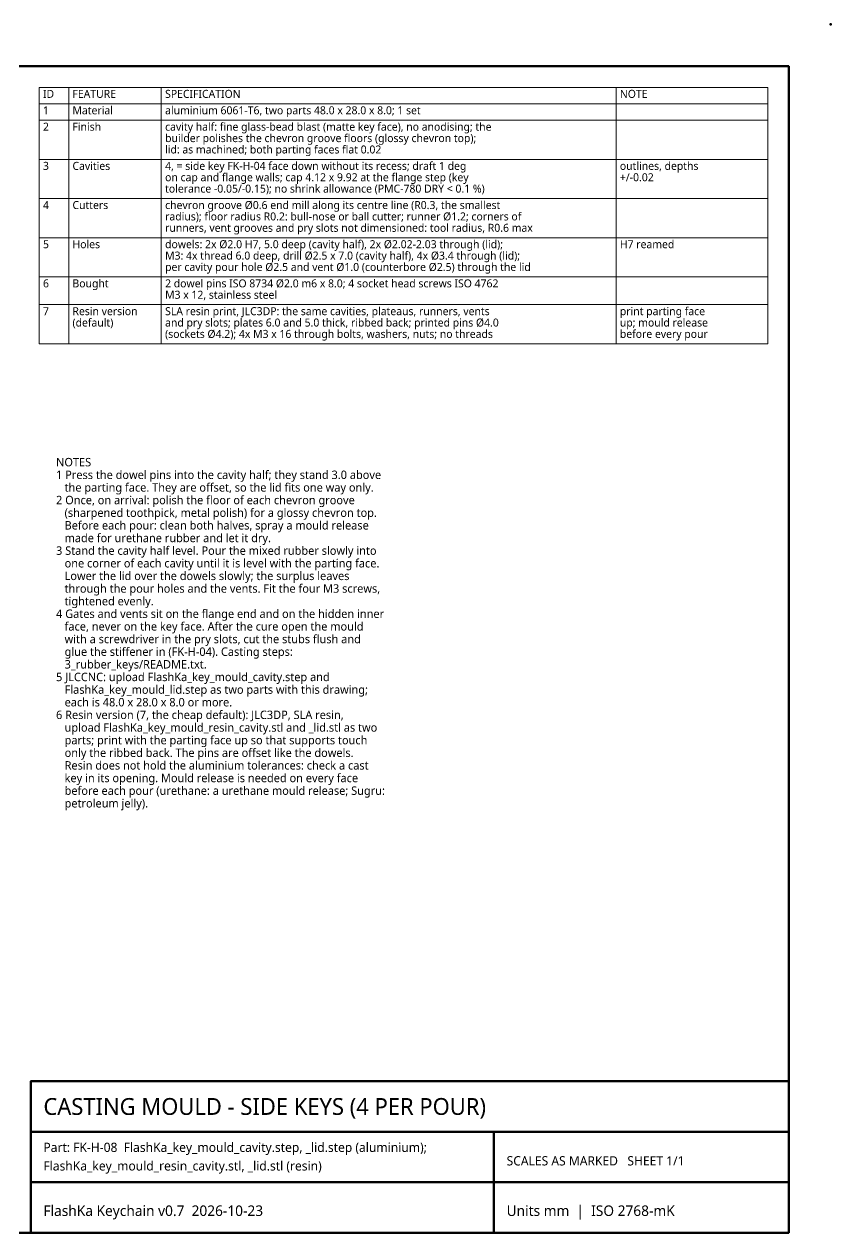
# Model space of a CAD drawing. Header units: millimetres. Extents: x 0 to 420, y 0 to 297.
# Drawn here: x 228.4 to 420, y 10 to 297 of the extents above; entities that cross this region are included whole.
import ezdxf

# ---------------------------------------------------------------- set-up
doc = ezdxf.new("R2010")
doc.units = ezdxf.units.MM
for name, color, linetype, lineweight in [('BORDER', 7, 'Continuous', 50), ('TABLE', 7, 'Continuous', 18), ('TEXT', 7, 'Continuous', 18)]:
    doc.layers.add(name, color=color, linetype=linetype, lineweight=lineweight)
doc.styles.add('OpenSans', font='OpenSans-Regular.ttf')

msp = doc.modelspace()

# ---------------------------------------------------------------- linework, layer by layer
at = {"layer": 'BORDER'}
for p, q in [((230, 34), (410, 34)), ((340, 10), (340, 34)), ((230, 22), (410, 22))]:
    msp.add_line(p, q, dxfattribs=at)
for points in [[(10, 10), (410, 10), (410, 287), (10, 287)], [(230, 10), (410, 10), (410, 46), (230, 46)]]:
    msp.add_lwpolyline(points, close=True, dxfattribs=at)
msp.add_point((420, 297), dxfattribs=at)
at = {"layer": 'TABLE'}
for p, q in [((232, 282), (405, 282)), ((232, 282), (232, 221.1)), ((239, 282), (239, 221.1)), ((261, 282), (261, 221.1)), ((369, 282), (369, 221.1)), ((405, 282), (405, 221.1)), ((232, 278.1), (405, 278.1)), ((232, 274.2), (405, 274.2)), ((232, 264.9), (405, 264.9)), ((232, 255.6), (405, 255.6)), ((232, 246.3), (405, 246.3)), ((232, 237), (405, 237)), ((232, 230.4), (405, 230.4)), ((232, 221.1), (405, 221.1))]:
    msp.add_line(p, q, dxfattribs=at)

# ---------------------------------------------------------------- texts
at = {"layer": 'TEXT', "style": 'OpenSans'}
for s, height, p in [('ID', 1.9, (232.9, 279.5)), ('FEATURE', 1.9, (239.9, 279.5)), ('SPECIFICATION', 1.9, (261.9, 279.5)), ('NOTE', 1.9, (369.9, 279.5)), ('1', 1.9, (232.9, 275.6)), ('Material', 1.9, (239.9, 275.6)), ('aluminium 6061-T6, two parts 48.0 x 28.0 x 8.0; 1 set', 1.9, (261.9, 275.6)), ('2', 1.9, (232.9, 271.7)), ('Finish', 1.9, (239.9, 271.7)), ('cavity half: fine glass-bead blast (matte key face), no anodising; the', 1.9, (261.9, 271.7)), ('builder polishes the chevron groove floors (glossy chevron top);', 1.9, (261.9, 269)), ('lid: as machined; both parting faces flat 0.02', 1.9, (261.9, 266.3)), ('3', 1.9, (232.9, 262.4)), ('Cavities', 1.9, (239.9, 262.4)), ('4, = side key FK-H-04 face down without its recess; draft 1 deg', 1.9, (261.9, 262.4)), ('outlines, depths', 1.9, (369.9, 262.4)), ('on cap and flange walls; cap 4.12 x 9.92 at the flange step (key', 1.9, (261.9, 259.7)), ('+/-0.02', 1.9, (369.9, 259.7)), ('tolerance -0.05/-0.15); no shrink allowance (PMC-780 DRY < 0.1 %)', 1.9, (261.9, 257)), ('4', 1.9, (232.9, 253.1)), ('Cutters', 1.9, (239.9, 253.1)), ('chevron groove Ø0.6 end mill along its centre line (R0.3, the smallest', 1.9, (261.9, 253.1)), ('radius); floor radius R0.2: bull-nose or ball cutter; runner Ø1.2; corners of', 1.9, (261.9, 250.4)), ('runners, vent grooves and pry slots not dimensioned: tool radius, R0.6 max', 1.9, (261.9, 247.7)), ('5', 1.9, (232.9, 243.8)), ('Holes', 1.9, (239.9, 243.8)), ('dowels: 2x Ø2.0 H7, 5.0 deep (cavity half), 2x Ø2.02-2.03 through (lid);', 1.9, (261.9, 243.8)), ('H7 reamed', 1.9, (369.9, 243.8)), ('M3: 4x thread 6.0 deep, drill Ø2.5 x 7.0 (cavity half), 4x Ø3.4 through (lid);', 1.9, (261.9, 241.1)), ('per cavity pour hole Ø2.5 and vent Ø1.0 (counterbore Ø2.5) through the lid', 1.9, (261.9, 238.4)), ('6', 1.9, (232.9, 234.5)), ('Bought', 1.9, (239.9, 234.5)), ('2 dowel pins ISO 8734 Ø2.0 m6 x 8.0; 4 socket head screws ISO 4762', 1.9, (261.9, 234.5)), ('M3 x 12, stainless steel', 1.9, (261.9, 231.8)), ('7', 1.9, (232.9, 227.9)), ('Resin version', 1.9, (239.9, 227.9)), ('SLA resin print, JLC3DP: the same cavities, plateaus, runners, vents', 1.9, (261.9, 227.9)), ('print parting face', 1.9, (369.9, 227.9)), ('(default)', 1.9, (239.9, 225.2)), ('and pry slots; plates 6.0 and 5.0 thick, ribbed back; printed pins Ø4.0', 1.9, (261.9, 225.2)), ('up; mould release', 1.9, (369.9, 225.2)), ('(sockets Ø4.2); 4x M3 x 16 through bolts, washers, nuts; no threads', 1.9, (261.9, 222.5)), ('before every pour', 1.9, (369.9, 222.5)), ('NOTES', 2, (236, 192)), ('1 Press the dowel pins into the cavity half; they stand 3.0 above', 2, (236, 189)), ('   the parting face. They are offset, so the lid fits one way only.', 2, (236, 186)), ('2 Once, on arrival: polish the floor of each chevron groove', 2, (236, 183)), ('   (sharpened toothpick, metal polish) for a glossy chevron top.', 2, (236, 180)), ('   Before each pour: clean both halves, spray a mould release', 2, (236, 177)), ('   made for urethane rubber and let it dry.', 2, (236, 174)), ('3 Stand the cavity half level. Pour the mixed rubber slowly into', 2, (236, 171)), ('   one corner of each cavity until it is level with the parting face.', 2, (236, 168)), ('   Lower the lid over the dowels slowly; the surplus leaves', 2, (236, 165)), ('   through the pour holes and the vents. Fit the four M3 screws,', 2, (236, 162)), ('   tightened evenly.', 2, (236, 159)), ('4 Gates and vents sit on the flange end and on the hidden inner', 2, (236, 156)), ('   face, never on the key face. After the cure open the mould', 2, (236, 153)), ('   with a screwdriver in the pry slots, cut the stubs flush and', 2, (236, 150)), ('   glue the stiffener in (FK-H-04). Casting steps:', 2, (236, 147)), ('   3_rubber_keys/README.txt.', 2, (236, 144)), ('5 JLCCNC: upload FlashKa_key_mould_cavity.step and', 2, (236, 141)), ('   FlashKa_key_mould_lid.step as two parts with this drawing;', 2, (236, 138)), ('   each is 48.0 x 28.0 x 8.0 or more.', 2, (236, 135)), ('6 Resin version (7, the cheap default): JLC3DP, SLA resin,', 2, (236, 132)), ('   upload FlashKa_key_mould_resin_cavity.stl and _lid.stl as two', 2, (236, 129)), ('   parts; print with the parting face up so that supports touch', 2, (236, 126)), ('   only the ribbed back. The pins are offset like the dowels.', 2, (236, 123)), ('   Resin does not hold the aluminium tolerances: check a cast', 2, (236, 120)), ('   key in its opening. Mould release is needed on every face', 2, (236, 117)), ('   before each pour (urethane: a urethane mould release; Sugru:', 2, (236, 114)), ('   petroleum jelly).', 2, (236, 111)), ('CASTING MOULD - SIDE KEYS (4 PER POUR)', 4, (233, 38)), ('Part: FK-H-08  FlashKa_key_mould_cavity.step, _lid.step (aluminium);', 2.2, (233, 29.2)), ('FlashKa_key_mould_resin_cavity.stl, _lid.stl (resin)', 2.2, (233, 24.8)), ('SCALES AS MARKED   SHEET 1/1', 2.2, (343, 26)), ('FlashKa Keychain v0.7  2026-10-23', 2.5, (233, 14)), ('Units mm  |  ISO 2768-mK', 2.5, (343, 14))]:
    msp.add_text(s, height=height, dxfattribs=at).set_placement(p)

doc.saveas('drawing.dxf')
